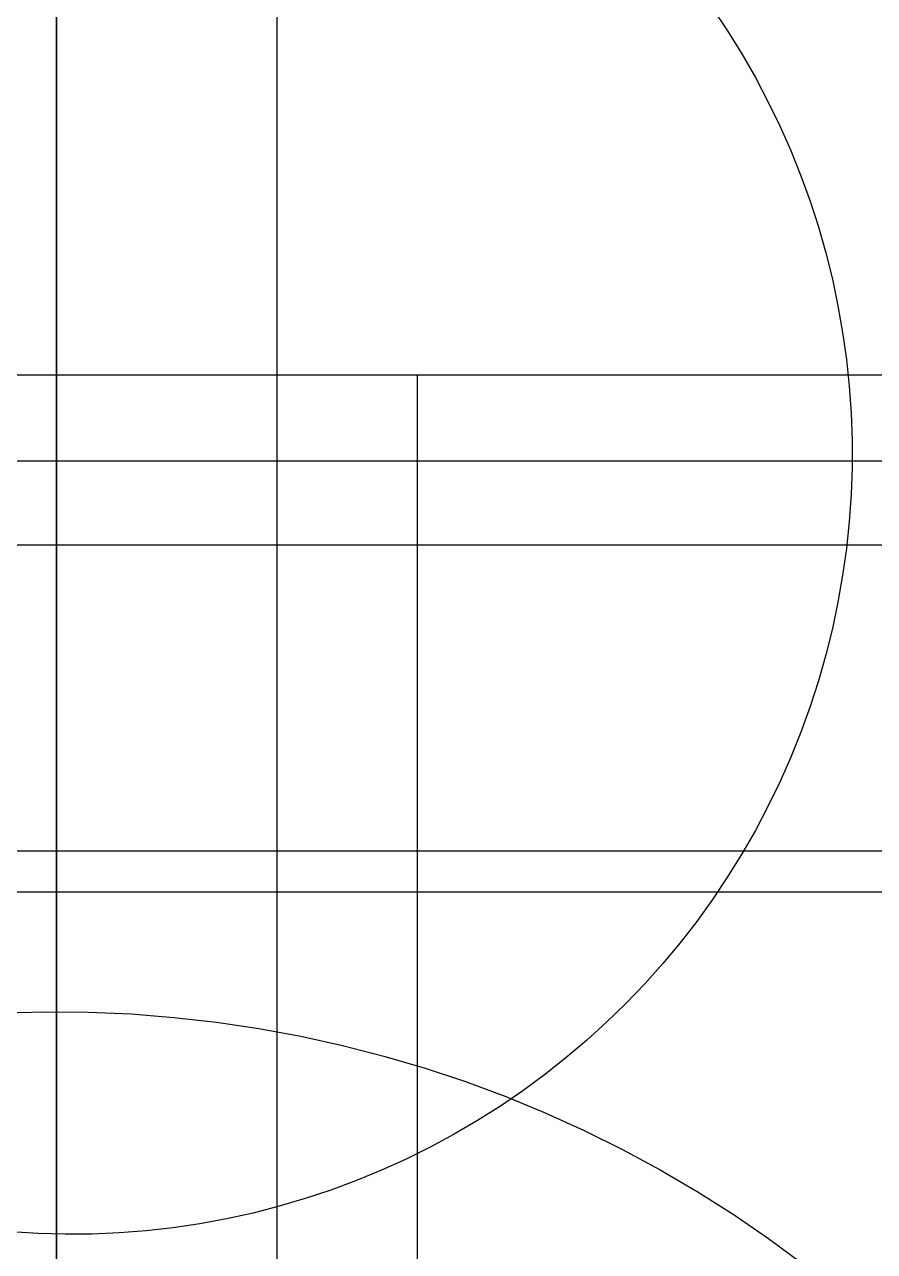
# Model space of a CAD drawing. Header units: millimetres. Extents: x 420 to 781, y -50 to 250.
# Drawn here: x 601.72 to 622.42, y 124.16 to 154.03 of the extents above; entities that cross this region are included whole.
import ezdxf

# ---------------------------------------------------------------- set-up
doc = ezdxf.new("R2010")
doc.units = ezdxf.units.MM
doc.header["$MEASUREMENT"] = 0
doc.layers.add('Default', color=178, linetype='Continuous', true_color=0x000000)

msp = doc.modelspace()

# ---------------------------------------------------------------- linework, layer by layer
at = {"layer": 'Default'}
for p, q in [((602.5, 0, -80), (602.5, 200, -80)), ((602.5, 0), (602.5, 200)), ((602.5, 0, 92), (602.5, 200, 92)), ((602.5, 0, 172), (602.5, 200, 172)), ((602.5, 200, 92), (602.5, 0, 92)), ((607.871, 0, 354.8), (607.871, 200, 354.8)), ((607.871, 0, 454.8), (607.871, 200, 454.8)), ((618.474, 154.426, 316.953), (618.841, 153.878, 316.953)), ((618.474, 154.426, 171.953), (618.841, 153.878, 171.953)), ((618.841, 153.878, 316.953), (619.189, 153.318, 316.953)), ((618.841, 153.878, 171.953), (619.189, 153.318, 171.953)), ((619.189, 153.318, 316.953), (619.517, 152.745, 316.953)), ((619.189, 153.318, 171.953), (619.517, 152.745, 171.953)), ((619.517, 152.745, 316.953), (619.825, 152.162, 316.953)), ((619.517, 152.745, 171.953), (619.825, 152.162, 171.953)), ((619.825, 152.162, 316.953), (620.113, 151.569, 316.953)), ((619.825, 152.162, 171.953), (620.113, 151.569, 171.953)), ((620.113, 151.569, 316.953), (620.38, 150.966, 316.953)), ((620.113, 151.569, 171.953), (620.38, 150.966, 171.953)), ((620.38, 150.966, 316.953), (620.626, 150.354, 316.953)), ((620.38, 150.966, 171.953), (620.626, 150.354, 171.953)), ((620.626, 150.354, 316.953), (620.85, 149.733, 316.953)), ((620.626, 150.354, 171.953), (620.85, 149.733, 171.953)), ((620.85, 149.733, 316.953), (621.053, 149.106, 316.953)), ((620.85, 149.733, 171.953), (621.053, 149.106, 171.953)), ((621.053, 149.106, 316.953), (621.233, 148.472, 316.953)), ((621.053, 149.106, 171.953), (621.233, 148.472, 171.953)), ((621.233, 148.472, 316.953), (621.392, 147.831, 316.953)), ((621.233, 148.472, 171.953), (621.392, 147.831, 171.953)), ((621.392, 147.831, 316.953), (621.528, 147.186, 316.953)), ((621.392, 147.831, 171.953), (621.528, 147.186, 171.953)), ((621.528, 147.186, 316.953), (621.642, 146.537, 316.953)), ((621.528, 147.186, 171.953), (621.642, 146.537, 171.953)), ((621.642, 146.537, 316.953), (621.734, 145.883, 316.953)), ((621.642, 146.537, 171.953), (621.734, 145.883, 171.953)), ((621.734, 145.883, 316.953), (621.802, 145.227, 316.953)), ((621.734, 145.883, 171.953), (621.802, 145.227, 171.953)), ((640.937, 145.5, 172), (581.621, 145.5, 172)), ((640.937, 145.5, 179.8), (581.621, 145.5, 179.8)), ((640.937, 145.5, 175.9), (581.621, 145.5, 175.9)), ((611.279, 145.5, 172), (611.279, 70, 172)), ((611.279, 145.5, 179.8), (611.279, 70, 179.8)), ((611.279, 145.5, 172), (611.279, 145.5, 179.8)), ((621.802, 145.227, 316.953), (621.848, 144.569, 316.953)), ((621.802, 145.227, 171.953), (621.848, 144.569, 171.953)), ((621.848, 144.569, 316.953), (621.871, 143.91, 316.953)), ((621.848, 144.569, 171.953), (621.871, 143.91, 171.953)), ((621.871, 143.91, 316.953), (621.871, 143.251, 316.953)), ((621.871, 143.91, 171.953), (621.871, 143.251, 171.953)), ((580.904, 143.416, 301.202), (776.241, 143.416, 344.135)), ((621.871, 143.251, 316.953), (621.848, 142.592, 316.953)), ((621.871, 143.251, 171.953), (621.848, 142.592, 171.953)), ((621.848, 142.592, 316.953), (621.802, 141.934, 316.953)), ((621.848, 142.592, 171.953), (621.802, 141.934, 171.953)), ((621.802, 141.934, 316.953), (621.734, 141.278, 316.953)), ((621.802, 141.934, 171.953), (621.734, 141.278, 171.953)), ((655.99, 141.358, 172), (571.621, 141.358, 172)), ((621.734, 141.278, 316.953), (621.642, 140.625, 316.953)), ((621.734, 141.278, 171.953), (621.642, 140.625, 171.953)), ((621.642, 140.625, 316.953), (621.528, 139.975, 316.953)), ((621.642, 140.625, 171.953), (621.528, 139.975, 171.953)), ((621.528, 139.975, 316.953), (621.392, 139.33, 316.953)), ((621.528, 139.975, 171.953), (621.392, 139.33, 171.953)), ((621.392, 139.33, 316.953), (621.233, 138.69, 316.953)), ((621.392, 139.33, 171.953), (621.233, 138.69, 171.953)), ((621.233, 138.69, 316.953), (621.053, 138.055, 316.953)), ((621.233, 138.69, 171.953), (621.053, 138.055, 171.953)), ((621.053, 138.055, 316.953), (620.85, 137.428, 316.953)), ((621.053, 138.055, 171.953), (620.85, 137.428, 171.953)), ((620.85, 137.428, 316.953), (620.626, 136.808, 316.953)), ((620.85, 137.428, 171.953), (620.626, 136.808, 171.953)), ((620.626, 136.808, 316.953), (620.38, 136.196, 316.953)), ((620.626, 136.808, 171.953), (620.38, 136.196, 171.953)), ((620.38, 136.196, 316.953), (620.113, 135.592, 316.953)), ((620.38, 136.196, 171.953), (620.113, 135.592, 171.953)), ((620.113, 135.592, 316.953), (619.825, 134.999, 316.953)), ((620.113, 135.592, 171.953), (619.825, 134.999, 171.953)), ((619.825, 134.999, 316.953), (619.517, 134.416, 316.953)), ((619.825, 134.999, 171.953), (619.517, 134.416, 171.953)), ((619.517, 134.416, 316.953), (619.189, 133.844, 316.953)), ((619.517, 134.416, 171.953), (619.189, 133.844, 171.953)), ((583.158, 133.916, 290.947), (778.495, 133.916, 333.88)), ((619.189, 133.844, 316.953), (618.841, 133.283, 316.953)), ((619.189, 133.844, 171.953), (618.841, 133.283, 171.953)), ((618.841, 133.283, 316.953), (618.474, 132.735, 316.953)), ((618.841, 133.283, 171.953), (618.474, 132.735, 171.953)), ((583.158, 132.916, 290.947), (778.495, 132.916, 333.88)), ((618.474, 132.735, 316.953), (618.089, 132.2, 316.953)), ((618.474, 132.735, 171.953), (618.089, 132.2, 171.953)), ((618.089, 132.2, 316.953), (617.684, 131.679, 316.953)), ((618.089, 132.2, 171.953), (617.684, 131.679, 171.953)), ((617.684, 131.679, 316.953), (617.262, 131.172, 316.953)), ((617.684, 131.679, 171.953), (617.262, 131.172, 171.953)), ((617.262, 131.172, 316.953), (616.823, 130.68, 316.953)), ((617.262, 131.172, 171.953), (616.823, 130.68, 171.953)), ((616.823, 130.68, 316.953), (616.367, 130.204, 316.953)), ((616.823, 130.68, 171.953), (616.367, 130.204, 171.953)), ((601.199, 129.972, 204.8), (602.24, 129.999, 204.8)), ((601.199, 129.972, 179.8), (602.24, 129.999, 179.8)), ((601.199, 129.972, 172), (602.24, 129.999, 172)), ((602.24, 129.999, 204.8), (603.281, 129.99, 204.8)), ((602.24, 129.999, 179.8), (603.281, 129.99, 179.8)), ((602.24, 129.999, 172), (603.281, 129.99, 172)), ((603.281, 129.99, 204.8), (604.321, 129.945, 204.8)), ((603.281, 129.99, 179.8), (604.321, 129.945, 179.8)), ((603.281, 129.99, 172), (604.321, 129.945, 172)), ((604.321, 129.945, 204.8), (605.36, 129.863, 204.8)), ((604.321, 129.945, 179.8), (605.36, 129.863, 179.8)), ((604.321, 129.945, 172), (605.36, 129.863, 172)), ((616.367, 130.204, 316.953), (615.895, 129.744, 316.953)), ((616.367, 130.204, 171.953), (615.895, 129.744, 171.953)), ((605.36, 129.863, 204.8), (606.394, 129.746, 204.8)), ((605.36, 129.863, 179.8), (606.394, 129.746, 179.8)), ((605.36, 129.863, 172), (606.394, 129.746, 172)), ((606.394, 129.746, 204.8), (607.424, 129.593, 204.8)), ((606.394, 129.746, 179.8), (607.424, 129.593, 179.8)), ((606.394, 129.746, 172), (607.424, 129.593, 172)), ((615.895, 129.744, 316.953), (615.406, 129.3, 316.953)), ((615.895, 129.744, 171.953), (615.406, 129.3, 171.953)), ((607.424, 129.593, 204.8), (608.448, 129.404, 204.8)), ((607.424, 129.593, 179.8), (608.448, 129.404, 179.8)), ((607.424, 129.593, 172), (608.448, 129.404, 172)), ((608.448, 129.404, 204.8), (609.465, 129.18, 204.8)), ((608.448, 129.404, 179.8), (609.465, 129.18, 179.8)), ((608.448, 129.404, 172), (609.465, 129.18, 172)), ((609.465, 129.18, 204.8), (610.474, 128.921, 204.8)), ((609.465, 129.18, 179.8), (610.474, 128.921, 179.8)), ((609.465, 129.18, 172), (610.474, 128.921, 172)), ((615.406, 129.3, 316.953), (614.903, 128.874, 316.953)), ((615.406, 129.3, 171.953), (614.903, 128.874, 171.953)), ((610.474, 128.921, 204.8), (611.473, 128.627, 204.8)), ((610.474, 128.921, 179.8), (611.473, 128.627, 179.8)), ((610.474, 128.921, 172), (611.473, 128.627, 172)), ((614.903, 128.874, 316.953), (614.386, 128.465, 316.953)), ((614.903, 128.874, 171.953), (614.386, 128.465, 171.953)), ((611.473, 128.627, 204.8), (612.461, 128.298, 204.8)), ((611.473, 128.627, 179.8), (612.461, 128.298, 179.8)), ((611.473, 128.627, 172), (612.461, 128.298, 172)), ((614.386, 128.465, 316.953), (613.854, 128.075, 316.953)), ((614.386, 128.465, 171.953), (613.854, 128.075, 171.953)), ((612.461, 128.298, 204.8), (613.437, 127.935, 204.8)), ((612.461, 128.298, 179.8), (613.437, 127.935, 179.8)), ((612.461, 128.298, 172), (613.437, 127.935, 172)), ((613.854, 128.075, 316.953), (613.309, 127.703, 316.953)), ((613.854, 128.075, 171.953), (613.309, 127.703, 171.953)), ((613.437, 127.935, 204.8), (614.4, 127.539, 204.8)), ((613.437, 127.935, 179.8), (614.4, 127.539, 179.8)), ((613.437, 127.935, 172), (614.4, 127.539, 172)), ((613.309, 127.703, 316.953), (612.752, 127.35, 316.953)), ((613.309, 127.703, 171.953), (612.752, 127.35, 171.953)), ((612.752, 127.35, 316.953), (612.183, 127.017, 316.953)), ((612.752, 127.35, 171.953), (612.183, 127.017, 171.953)), ((614.4, 127.539, 204.8), (615.349, 127.109, 204.8)), ((614.4, 127.539, 179.8), (615.349, 127.109, 179.8)), ((614.4, 127.539, 172), (615.349, 127.109, 172)), ((612.183, 127.017, 316.953), (611.602, 126.704, 316.953)), ((612.183, 127.017, 171.953), (611.602, 126.704, 171.953)), ((615.349, 127.109, 204.8), (616.282, 126.647, 204.8)), ((615.349, 127.109, 179.8), (616.282, 126.647, 179.8)), ((615.349, 127.109, 172), (616.282, 126.647, 172)), ((611.602, 126.704, 316.953), (611.011, 126.411, 316.953)), ((611.602, 126.704, 171.953), (611.011, 126.411, 171.953)), ((611.011, 126.411, 316.953), (610.41, 126.139, 316.953)), ((611.011, 126.411, 171.953), (610.41, 126.139, 171.953)), ((616.282, 126.647, 204.8), (617.198, 126.153, 204.8)), ((616.282, 126.647, 179.8), (617.198, 126.153, 179.8)), ((616.282, 126.647, 172), (617.198, 126.153, 172)), ((610.41, 126.139, 316.953), (609.801, 125.888, 316.953)), ((610.41, 126.139, 171.953), (609.801, 125.888, 171.953)), ((617.198, 126.153, 204.8), (618.097, 125.627, 204.8)), ((617.198, 126.153, 179.8), (618.097, 125.627, 179.8)), ((617.198, 126.153, 172), (618.097, 125.627, 172)), ((609.801, 125.888, 316.953), (609.182, 125.659, 316.953)), ((609.801, 125.888, 171.953), (609.182, 125.659, 171.953)), ((609.182, 125.659, 316.953), (608.557, 125.45, 316.953)), ((609.182, 125.659, 171.953), (608.557, 125.45, 171.953)), ((618.097, 125.627, 204.8), (618.977, 125.07, 204.8)), ((618.097, 125.627, 179.8), (618.977, 125.07, 179.8)), ((618.097, 125.627, 172), (618.977, 125.07, 172)), ((607.924, 125.264, 316.953), (607.285, 125.1, 316.953)), ((607.924, 125.264, 171.953), (607.285, 125.1, 171.953)), ((608.557, 125.45, 316.953), (607.924, 125.264, 316.953)), ((608.557, 125.45, 171.953), (607.924, 125.264, 171.953)), ((606.641, 124.958, 316.953), (605.992, 124.838, 316.953)), ((606.641, 124.958, 171.953), (605.992, 124.838, 171.953)), ((607.285, 125.1, 316.953), (606.641, 124.958, 316.953)), ((607.285, 125.1, 171.953), (606.641, 124.958, 171.953)), ((618.977, 125.07, 204.8), (619.837, 124.483, 204.8)), ((618.977, 125.07, 179.8), (619.837, 124.483, 179.8)), ((618.977, 125.07, 172), (619.837, 124.483, 172)), ((602.05, 124.598, 316.953), (601.391, 124.639, 316.953)), ((602.05, 124.598, 171.953), (601.391, 124.639, 171.953)), ((602.709, 124.581, 316.953), (602.05, 124.598, 316.953)), ((602.709, 124.581, 171.953), (602.05, 124.598, 171.953)), ((603.368, 124.587, 316.953), (602.709, 124.581, 316.953)), ((603.368, 124.587, 171.953), (602.709, 124.581, 171.953)), ((604.027, 124.616, 316.953), (603.368, 124.587, 316.953)), ((604.027, 124.616, 171.953), (603.368, 124.587, 171.953)), ((604.685, 124.667, 316.953), (604.027, 124.616, 316.953)), ((604.685, 124.667, 171.953), (604.027, 124.616, 171.953)), ((605.34, 124.741, 316.953), (604.685, 124.667, 316.953)), ((605.34, 124.741, 171.953), (604.685, 124.667, 171.953)), ((605.992, 124.838, 316.953), (605.34, 124.741, 316.953)), ((605.992, 124.838, 171.953), (605.34, 124.741, 171.953)), ((619.837, 124.483, 204.8), (620.677, 123.866, 204.8)), ((619.837, 124.483, 179.8), (620.677, 123.866, 179.8)), ((619.837, 124.483, 172), (620.677, 123.866, 172))]:
    msp.add_line(p, q, dxfattribs=at)

doc.saveas('drawing.dxf')
